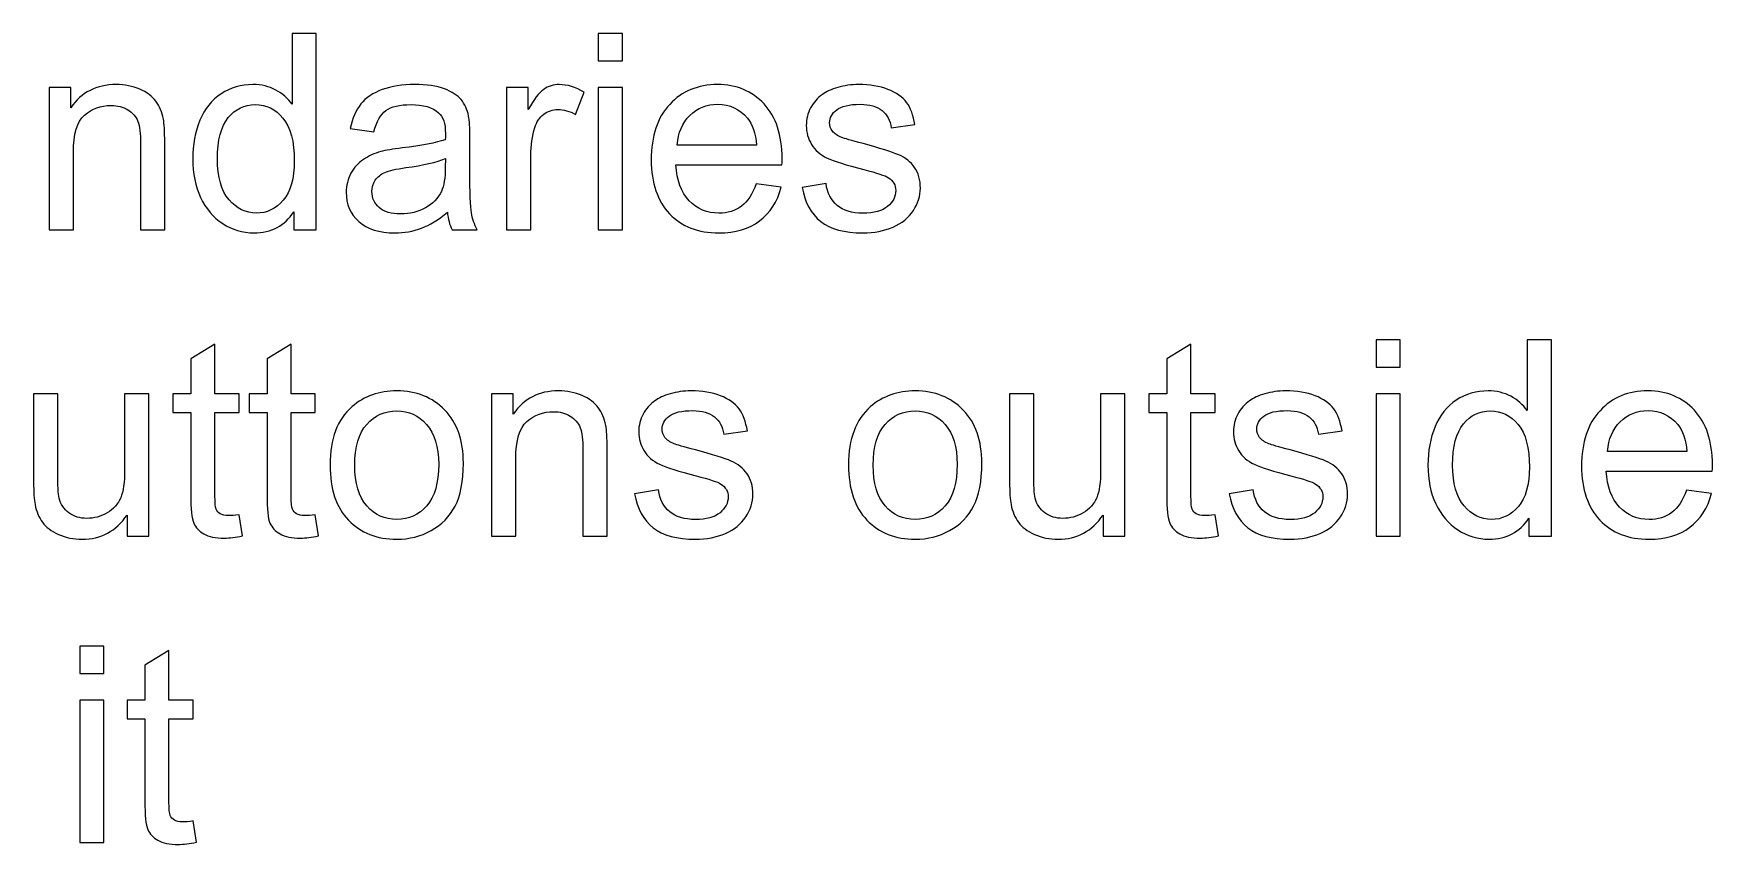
# Model space of a CAD drawing. Header units: centimetres. Extents: x 32 to 238, y -190 to 31.
# Drawn here: x 94.74 to 110.29, y -118.04 to -110.53 of the extents above; entities that cross this region are included whole.
import ezdxf

# ---------------------------------------------------------------- set-up
doc = ezdxf.new("R2010")
doc.units = ezdxf.units.CM
doc.header["$MEASUREMENT"] = 0
doc.layers.add('Layer 1', color=7, linetype='Continuous')

msp = doc.modelspace()

# ---------------------------------------------------------------- linework, layer by layer
at = {"layer": 'Layer 1', "color": 250}
for points, knots in [([(97.15193, -112.35177), (97.15193, -112.35177), (97.15193, -112.18455), (97.15193, -112.18455), (97.06853, -112.31452), (96.94577, -112.37971), (96.78363, -112.37971), (96.67864, -112.37971), (96.58212, -112.35092), (96.49449, -112.29293), (96.40644, -112.23535), (96.33828, -112.1545), (96.2896, -112.0512), (96.24134, -111.94749), (96.21721, -111.82853), (96.21721, -111.69391), (96.21721, -111.56268), (96.23922, -111.44372), (96.28283, -111.33662), (96.32685, -111.22994), (96.39247, -111.14781), (96.4801, -111.09108), (96.56731, -111.03393), (96.66552, -111.00557), (96.77347, -111.00557), (96.85306, -111.00557), (96.92375, -111.0225), (96.98556, -111.05595), (97.04737, -111.08939), (97.09774, -111.13342), (97.13669, -111.18718), (97.13669, -111.18718), (97.13669, -110.53313), (97.13669, -110.53313), (97.13669, -110.53313), (97.36021, -110.53313), (97.36021, -110.53313), (97.36021, -110.53313), (97.36021, -112.35177), (97.36021, -112.35177), (97.36021, -112.35177), (97.15193, -112.35177), (97.15193, -112.35177)], [0, 0, 0, 0, 0.07142857, 0.07142857, 0.07142857, 0.14285714, 0.14285714, 0.14285714, 0.21428571, 0.21428571, 0.21428571, 0.28571429, 0.28571429, 0.28571429, 0.35714286, 0.35714286, 0.35714286, 0.42857143, 0.42857143, 0.42857143, 0.5, 0.5, 0.5, 0.57142857, 0.57142857, 0.57142857, 0.64285714, 0.64285714, 0.64285714, 0.71428571, 0.71428571, 0.71428571, 0.78571429, 0.78571429, 0.78571429, 0.85714286, 0.85714286, 0.85714286, 0.92857143, 0.92857143, 0.92857143, 1, 1, 1, 1]), ([(99.97217, -110.78713), (99.97217, -110.78713), (99.97217, -110.53313), (99.97217, -110.53313), (99.97217, -110.53313), (100.19569, -110.53313), (100.19569, -110.53313), (100.19569, -110.53313), (100.19569, -110.78713), (100.19569, -110.78713), (100.19569, -110.78713), (99.97217, -110.78713), (99.97217, -110.78713)], [0, 0, 0, 0, 0.25, 0.25, 0.25, 0.5, 0.5, 0.5, 0.75, 0.75, 0.75, 1, 1, 1, 1]), ([(94.88837, -112.35177), (94.88837, -112.35177), (94.88837, -111.03351), (94.88837, -111.03351), (94.88837, -111.03351), (95.08903, -111.03351), (95.08903, -111.03351), (95.08903, -111.03351), (95.08903, -111.22062), (95.08903, -111.22062), (95.18555, -111.07711), (95.32525, -111.00557), (95.50771, -111.00557), (95.58729, -111.00557), (95.66011, -111.01996), (95.72657, -111.04833), (95.79303, -111.07669), (95.84299, -111.11437), (95.87601, -111.16051), (95.90903, -111.20665), (95.93231, -111.26169), (95.94543, -111.32519), (95.95348, -111.36667), (95.95771, -111.43906), (95.95771, -111.54236), (95.95771, -111.54236), (95.95771, -112.35177), (95.95771, -112.35177), (95.95771, -112.35177), (95.73419, -112.35177), (95.73419, -112.35177), (95.73419, -112.35177), (95.73419, -111.55082), (95.73419, -111.55082), (95.73419, -111.45981), (95.72572, -111.39165), (95.70837, -111.34678), (95.69101, -111.3019), (95.66011, -111.26592), (95.61608, -111.23883), (95.57205, -111.21216), (95.51998, -111.19861), (95.46072, -111.19861), (95.36589, -111.19861), (95.28419, -111.22867), (95.21518, -111.2892), (95.14618, -111.34932), (95.11189, -111.46404), (95.11189, -111.63253), (95.11189, -111.63253), (95.11189, -112.35177), (95.11189, -112.35177), (95.11189, -112.35177), (94.88837, -112.35177), (94.88837, -112.35177)], [0, 0, 0, 0, 0.05555556, 0.05555556, 0.05555556, 0.11111111, 0.11111111, 0.11111111, 0.16666667, 0.16666667, 0.16666667, 0.22222222, 0.22222222, 0.22222222, 0.27777778, 0.27777778, 0.27777778, 0.33333333, 0.33333333, 0.33333333, 0.38888889, 0.38888889, 0.38888889, 0.44444444, 0.44444444, 0.44444444, 0.5, 0.5, 0.5, 0.55555556, 0.55555556, 0.55555556, 0.61111111, 0.61111111, 0.61111111, 0.66666667, 0.66666667, 0.66666667, 0.72222222, 0.72222222, 0.72222222, 0.77777778, 0.77777778, 0.77777778, 0.83333333, 0.83333333, 0.83333333, 0.88888889, 0.88888889, 0.88888889, 0.94444444, 0.94444444, 0.94444444, 1, 1, 1, 1]), ([(98.57475, -112.18667), (98.49178, -112.25737), (98.41177, -112.3069), (98.33514, -112.33611), (98.25852, -112.36532), (98.17639, -112.37971), (98.08834, -112.37971), (97.94356, -112.37971), (97.83222, -112.34457), (97.75433, -112.27388), (97.67644, -112.2036), (97.63749, -112.11343), (97.63749, -112.00379), (97.63749, -111.93944), (97.65231, -111.8806), (97.68152, -111.82726), (97.71115, -111.77392), (97.74967, -111.73159), (97.79709, -111.69941), (97.84492, -111.66724), (97.89826, -111.64269), (97.95795, -111.62618), (98.00198, -111.61475), (98.06844, -111.60374), (98.15692, -111.59273), (98.33726, -111.57157), (98.47061, -111.54574), (98.5557, -111.51611), (98.55655, -111.48563), (98.55697, -111.46616), (98.55697, -111.45811), (98.55697, -111.36752), (98.5358, -111.3036), (98.49347, -111.26634), (98.43632, -111.21597), (98.35123, -111.19099), (98.23862, -111.19099), (98.13321, -111.19099), (98.05532, -111.20962), (98.00537, -111.24645), (97.95499, -111.28328), (97.91816, -111.34847), (97.89403, -111.44245), (97.89403, -111.44245), (97.67559, -111.41197), (97.67559, -111.41197), (97.69549, -111.31841), (97.72808, -111.24264), (97.7738, -111.18506), (97.81952, -111.12749), (97.88556, -111.08346), (97.97192, -111.05214), (98.05786, -111.02123), (98.15819, -111.00557), (98.27164, -111.00557), (98.38425, -111.00557), (98.47611, -111.01869), (98.54681, -111.04536), (98.61708, -111.07203), (98.66915, -111.10505), (98.70217, -111.14527), (98.73519, -111.18549), (98.75848, -111.23629), (98.77202, -111.29767), (98.77922, -111.33577), (98.78303, -111.40435), (98.78303, -111.50299), (98.78303, -111.50299), (98.78303, -111.79932), (98.78303, -111.79932), (98.78303, -112.00633), (98.78769, -112.13714), (98.797, -112.1926), (98.80589, -112.24805), (98.82452, -112.30097), (98.85161, -112.35177), (98.85161, -112.35177), (98.61793, -112.35177), (98.61793, -112.35177), (98.59549, -112.30478), (98.5811, -112.24975), (98.57475, -112.18667)], [0, 0, 0, 0, 0.03703704, 0.03703704, 0.03703704, 0.07407407, 0.07407407, 0.07407407, 0.11111111, 0.11111111, 0.11111111, 0.14814815, 0.14814815, 0.14814815, 0.18518519, 0.18518519, 0.18518519, 0.22222222, 0.22222222, 0.22222222, 0.25925926, 0.25925926, 0.25925926, 0.2962963, 0.2962963, 0.2962963, 0.33333333, 0.33333333, 0.33333333, 0.37037037, 0.37037037, 0.37037037, 0.40740741, 0.40740741, 0.40740741, 0.44444444, 0.44444444, 0.44444444, 0.48148148, 0.48148148, 0.48148148, 0.51851852, 0.51851852, 0.51851852, 0.55555556, 0.55555556, 0.55555556, 0.59259259, 0.59259259, 0.59259259, 0.62962963, 0.62962963, 0.62962963, 0.66666667, 0.66666667, 0.66666667, 0.7037037, 0.7037037, 0.7037037, 0.74074074, 0.74074074, 0.74074074, 0.77777778, 0.77777778, 0.77777778, 0.81481481, 0.81481481, 0.81481481, 0.85185185, 0.85185185, 0.85185185, 0.88888889, 0.88888889, 0.88888889, 0.92592593, 0.92592593, 0.92592593, 0.96296296, 0.96296296, 0.96296296, 1, 1, 1, 1]), ([(99.12381, -112.35177), (99.12381, -112.35177), (99.12381, -111.03351), (99.12381, -111.03351), (99.12381, -111.03351), (99.32447, -111.03351), (99.32447, -111.03351), (99.32447, -111.03351), (99.32447, -111.23544), (99.32447, -111.23544), (99.37569, -111.14188), (99.42311, -111.08008), (99.46671, -111.05044), (99.51031, -111.02039), (99.55815, -111.00557), (99.61022, -111.00557), (99.68557, -111.00557), (99.7622, -111.02928), (99.84009, -111.07627), (99.84009, -111.07627), (99.7605, -111.28243), (99.7605, -111.28243), (99.70632, -111.25195), (99.65213, -111.23671), (99.59794, -111.23671), (99.54926, -111.23671), (99.50566, -111.25153), (99.46713, -111.28074), (99.42861, -111.30995), (99.40109, -111.35059), (99.38458, -111.40266), (99.35961, -111.48182), (99.34733, -111.5686), (99.34733, -111.66301), (99.34733, -111.66301), (99.34733, -112.35177), (99.34733, -112.35177), (99.34733, -112.35177), (99.12381, -112.35177), (99.12381, -112.35177)], [0, 0, 0, 0, 0.07692308, 0.07692308, 0.07692308, 0.15384615, 0.15384615, 0.15384615, 0.23076923, 0.23076923, 0.23076923, 0.30769231, 0.30769231, 0.30769231, 0.38461538, 0.38461538, 0.38461538, 0.46153846, 0.46153846, 0.46153846, 0.53846154, 0.53846154, 0.53846154, 0.61538462, 0.61538462, 0.61538462, 0.69230769, 0.69230769, 0.69230769, 0.76923077, 0.76923077, 0.76923077, 0.84615385, 0.84615385, 0.84615385, 0.92307692, 0.92307692, 0.92307692, 1, 1, 1, 1]), ([(99.97217, -112.35177), (99.97217, -112.35177), (99.97217, -111.03351), (99.97217, -111.03351), (99.97217, -111.03351), (100.19569, -111.03351), (100.19569, -111.03351), (100.19569, -111.03351), (100.19569, -112.35177), (100.19569, -112.35177), (100.19569, -112.35177), (99.97217, -112.35177), (99.97217, -112.35177)], [0, 0, 0, 0, 0.25, 0.25, 0.25, 0.5, 0.5, 0.5, 0.75, 0.75, 0.75, 1, 1, 1, 1]), ([(101.43563, -111.92505), (101.43563, -111.92505), (101.66677, -111.95553), (101.66677, -111.95553), (101.63079, -112.08973), (101.56348, -112.19429), (101.46526, -112.26837), (101.36705, -112.34246), (101.24174, -112.37971), (101.08892, -112.37971), (100.89673, -112.37971), (100.74433, -112.32044), (100.63172, -112.20191), (100.51911, -112.0838), (100.46281, -111.91743), (100.46281, -111.70365), (100.46281, -111.48267), (100.51954, -111.31079), (100.63341, -111.18887), (100.74729, -111.06653), (100.89503, -111.00557), (101.07664, -111.00557), (101.25233, -111.00557), (101.39584, -111.06526), (101.50717, -111.18506), (101.61851, -111.30487), (101.67439, -111.47335), (101.67439, -111.69052), (101.67439, -111.70365), (101.67397, -111.72354), (101.67312, -111.74979), (101.67312, -111.74979), (100.69141, -111.74979), (100.69141, -111.74979), (100.69988, -111.89415), (100.74052, -112.00506), (100.81418, -112.08168), (100.88741, -112.15831), (100.97928, -112.19683), (101.08892, -112.19683), (101.17062, -112.19683), (101.24047, -112.17524), (101.29805, -112.13206), (101.35604, -112.08888), (101.40176, -112.01988), (101.43563, -111.92505)], [0, 0, 0, 0, 0.06666667, 0.06666667, 0.06666667, 0.13333333, 0.13333333, 0.13333333, 0.2, 0.2, 0.2, 0.26666667, 0.26666667, 0.26666667, 0.33333333, 0.33333333, 0.33333333, 0.4, 0.4, 0.4, 0.46666667, 0.46666667, 0.46666667, 0.53333333, 0.53333333, 0.53333333, 0.6, 0.6, 0.6, 0.66666667, 0.66666667, 0.66666667, 0.73333333, 0.73333333, 0.73333333, 0.8, 0.8, 0.8, 0.86666667, 0.86666667, 0.86666667, 0.93333333, 0.93333333, 0.93333333, 1, 1, 1, 1]), ([(101.86023, -111.95807), (101.86023, -111.95807), (102.08121, -111.92251), (102.08121, -111.92251), (102.09349, -112.01099), (102.1282, -112.07872), (102.18493, -112.12613), (102.24165, -112.17312), (102.32124, -112.19683), (102.42284, -112.19683), (102.52571, -112.19683), (102.60191, -112.17609), (102.65186, -112.13418), (102.70139, -112.09269), (102.72637, -112.04358), (102.72637, -111.98728), (102.72637, -111.9369), (102.70393, -111.89711), (102.65948, -111.86832), (102.62816, -111.84843), (102.55196, -111.82345), (102.43088, -111.79255), (102.26748, -111.75148), (102.15445, -111.71592), (102.09095, -111.68587), (102.02787, -111.65539), (101.98003, -111.6139), (101.94744, -111.56056), (101.91484, -111.50764), (101.89833, -111.4488), (101.89833, -111.38445), (101.89833, -111.32561), (101.91188, -111.27142), (101.93855, -111.22147), (101.96564, -111.17152), (102.00205, -111.13003), (102.04819, -111.09701), (102.0829, -111.07161), (102.13032, -111.05002), (102.19001, -111.03224), (102.25012, -111.01446), (102.31404, -111.00557), (102.38262, -111.00557), (102.48592, -111.00557), (102.57651, -111.02039), (102.6544, -111.05044), (102.73272, -111.08008), (102.79029, -111.12072), (102.82755, -111.17152), (102.86438, -111.22274), (102.8902, -111.2909), (102.90417, -111.37641), (102.90417, -111.37641), (102.68573, -111.40689), (102.68573, -111.40689), (102.67599, -111.33831), (102.64721, -111.28455), (102.59979, -111.24602), (102.55238, -111.2075), (102.48549, -111.18845), (102.39871, -111.18845), (102.29669, -111.18845), (102.22345, -111.20538), (102.17985, -111.23925), (102.13624, -111.27312), (102.11423, -111.31291), (102.11423, -111.35821), (102.11423, -111.38699), (102.12312, -111.41324), (102.14132, -111.43652), (102.15953, -111.46023), (102.18789, -111.48013), (102.22684, -111.49579), (102.24927, -111.50426), (102.31447, -111.52331), (102.42369, -111.55294), (102.58117, -111.59485), (102.69123, -111.62956), (102.75389, -111.65623), (102.81654, -111.6829), (102.86565, -111.72227), (102.90121, -111.77307), (102.93719, -111.8243), (102.95497, -111.8878), (102.95497, -111.964), (102.95497, -112.03808), (102.93338, -112.10793), (102.88978, -112.17355), (102.84617, -112.23916), (102.78352, -112.28996), (102.70182, -112.32595), (102.61969, -112.36193), (102.52698, -112.37971), (102.42369, -112.37971), (102.25266, -112.37971), (102.12185, -112.34415), (102.0321, -112.27345), (101.94236, -112.20233), (101.88521, -112.09735), (101.86023, -111.95807)], [0, 0, 0, 0, 0.03030303, 0.03030303, 0.03030303, 0.06060606, 0.06060606, 0.06060606, 0.09090909, 0.09090909, 0.09090909, 0.12121212, 0.12121212, 0.12121212, 0.15151515, 0.15151515, 0.15151515, 0.18181818, 0.18181818, 0.18181818, 0.21212121, 0.21212121, 0.21212121, 0.24242424, 0.24242424, 0.24242424, 0.27272727, 0.27272727, 0.27272727, 0.3030303, 0.3030303, 0.3030303, 0.33333333, 0.33333333, 0.33333333, 0.36363636, 0.36363636, 0.36363636, 0.39393939, 0.39393939, 0.39393939, 0.42424242, 0.42424242, 0.42424242, 0.45454545, 0.45454545, 0.45454545, 0.48484848, 0.48484848, 0.48484848, 0.51515152, 0.51515152, 0.51515152, 0.54545455, 0.54545455, 0.54545455, 0.57575758, 0.57575758, 0.57575758, 0.60606061, 0.60606061, 0.60606061, 0.63636364, 0.63636364, 0.63636364, 0.66666667, 0.66666667, 0.66666667, 0.6969697, 0.6969697, 0.6969697, 0.72727273, 0.72727273, 0.72727273, 0.75757576, 0.75757576, 0.75757576, 0.78787879, 0.78787879, 0.78787879, 0.81818182, 0.81818182, 0.81818182, 0.84848485, 0.84848485, 0.84848485, 0.87878788, 0.87878788, 0.87878788, 0.90909091, 0.90909091, 0.90909091, 0.93939394, 0.93939394, 0.93939394, 0.96969697, 0.96969697, 0.96969697, 1, 1, 1, 1]), ([(96.44581, -111.69433), (96.44581, -111.86282), (96.48137, -111.98855), (96.55291, -112.07195), (96.62403, -112.15534), (96.70828, -112.19683), (96.80522, -112.19683), (96.90301, -112.19683), (96.98598, -112.15704), (97.05456, -112.07745), (97.12272, -111.99786), (97.15701, -111.87637), (97.15701, -111.71296), (97.15701, -111.53347), (97.1223, -111.40139), (97.05245, -111.31714), (96.98302, -111.2329), (96.89708, -111.19099), (96.79506, -111.19099), (96.69558, -111.19099), (96.6126, -111.23121), (96.54572, -111.31206), (96.47925, -111.39292), (96.44581, -111.52034), (96.44581, -111.69433)], [0, 0, 0, 0, 0.125, 0.125, 0.125, 0.25, 0.25, 0.25, 0.375, 0.375, 0.375, 0.5, 0.5, 0.5, 0.625, 0.625, 0.625, 0.75, 0.75, 0.75, 0.875, 0.875, 0.875, 1, 1, 1, 1]), ([(100.70411, -111.56691), (100.70411, -111.56691), (101.43817, -111.56691), (101.43817, -111.56691), (101.42843, -111.456), (101.40007, -111.37302), (101.35393, -111.31757), (101.28323, -111.23163), (101.19094, -111.18845), (101.07791, -111.18845), (100.97547, -111.18845), (100.88953, -111.22274), (100.81968, -111.29132), (100.75025, -111.3599), (100.71173, -111.45176), (100.70411, -111.56691)], [0, 0, 0, 0, 0.2, 0.2, 0.2, 0.4, 0.4, 0.4, 0.6, 0.6, 0.6, 0.8, 0.8, 0.8, 1, 1, 1, 1]), ([(98.55697, -111.69137), (98.47569, -111.72439), (98.35377, -111.75233), (98.19121, -111.77519), (98.09892, -111.78831), (98.03373, -111.80313), (97.99563, -111.81964), (97.95753, -111.83615), (97.92832, -111.86028), (97.90758, -111.89161), (97.88683, -111.92336), (97.87625, -111.95849), (97.87625, -111.99744), (97.87625, -112.05628), (97.89869, -112.10581), (97.94398, -112.14518), (97.98928, -112.18455), (98.05532, -112.20445), (98.1421, -112.20445), (98.22804, -112.20445), (98.30466, -112.18582), (98.37197, -112.14815), (98.43886, -112.11089), (98.48839, -112.05967), (98.51972, -111.9949), (98.54385, -111.94452), (98.5557, -111.87044), (98.5557, -111.77265), (98.5557, -111.77265), (98.55697, -111.69137), (98.55697, -111.69137)], [0, 0, 0, 0, 0.1, 0.1, 0.1, 0.2, 0.2, 0.2, 0.3, 0.3, 0.3, 0.4, 0.4, 0.4, 0.5, 0.5, 0.5, 0.6, 0.6, 0.6, 0.7, 0.7, 0.7, 0.8, 0.8, 0.8, 0.9, 0.9, 0.9, 1, 1, 1, 1]), ([(96.64605, -114.98999), (96.64605, -114.98999), (96.67653, -115.18726), (96.67653, -115.18726), (96.61388, -115.20039), (96.55757, -115.20716), (96.50847, -115.20716), (96.42761, -115.20716), (96.36496, -115.19446), (96.32008, -115.16864), (96.27563, -115.14281), (96.24431, -115.10937), (96.2261, -115.06746), (96.2079, -115.02555), (96.19901, -114.9375), (96.19901, -114.8033), (96.19901, -114.8033), (96.19901, -114.04384), (96.19901, -114.04384), (96.19901, -114.04384), (96.03391, -114.04384), (96.03391, -114.04384), (96.03391, -114.04384), (96.03391, -113.87112), (96.03391, -113.87112), (96.03391, -113.87112), (96.19901, -113.87112), (96.19901, -113.87112), (96.19901, -113.87112), (96.19901, -113.54515), (96.19901, -113.54515), (96.19901, -113.54515), (96.42253, -113.41096), (96.42253, -113.41096), (96.42253, -113.41096), (96.42253, -113.87112), (96.42253, -113.87112), (96.42253, -113.87112), (96.64605, -113.87112), (96.64605, -113.87112), (96.64605, -113.87112), (96.64605, -114.04384), (96.64605, -114.04384), (96.64605, -114.04384), (96.42253, -114.04384), (96.42253, -114.04384), (96.42253, -114.04384), (96.42253, -114.816), (96.42253, -114.816), (96.42253, -114.87992), (96.42634, -114.92099), (96.43438, -114.93919), (96.442, -114.95739), (96.4547, -114.97179), (96.47248, -114.98279), (96.49026, -114.99338), (96.51566, -114.99888), (96.54868, -114.99888), (96.57324, -114.99888), (96.60583, -114.99592), (96.64605, -114.98999)], [0, 0, 0, 0, 0.05, 0.05, 0.05, 0.1, 0.1, 0.1, 0.15, 0.15, 0.15, 0.2, 0.2, 0.2, 0.25, 0.25, 0.25, 0.3, 0.3, 0.3, 0.35, 0.35, 0.35, 0.4, 0.4, 0.4, 0.45, 0.45, 0.45, 0.5, 0.5, 0.5, 0.55, 0.55, 0.55, 0.6, 0.6, 0.6, 0.65, 0.65, 0.65, 0.7, 0.7, 0.7, 0.75, 0.75, 0.75, 0.8, 0.8, 0.8, 0.85, 0.85, 0.85, 0.9, 0.9, 0.9, 0.95, 0.95, 0.95, 1, 1, 1, 1]), ([(97.35175, -114.98999), (97.35175, -114.98999), (97.38223, -115.18726), (97.38223, -115.18726), (97.31958, -115.20039), (97.26327, -115.20716), (97.21417, -115.20716), (97.13331, -115.20716), (97.07066, -115.19446), (97.02578, -115.16864), (96.98133, -115.14281), (96.95001, -115.10937), (96.9318, -115.06746), (96.9136, -115.02555), (96.90471, -114.9375), (96.90471, -114.8033), (96.90471, -114.8033), (96.90471, -114.04384), (96.90471, -114.04384), (96.90471, -114.04384), (96.73961, -114.04384), (96.73961, -114.04384), (96.73961, -114.04384), (96.73961, -113.87112), (96.73961, -113.87112), (96.73961, -113.87112), (96.90471, -113.87112), (96.90471, -113.87112), (96.90471, -113.87112), (96.90471, -113.54515), (96.90471, -113.54515), (96.90471, -113.54515), (97.12823, -113.41096), (97.12823, -113.41096), (97.12823, -113.41096), (97.12823, -113.87112), (97.12823, -113.87112), (97.12823, -113.87112), (97.35175, -113.87112), (97.35175, -113.87112), (97.35175, -113.87112), (97.35175, -114.04384), (97.35175, -114.04384), (97.35175, -114.04384), (97.12823, -114.04384), (97.12823, -114.04384), (97.12823, -114.04384), (97.12823, -114.816), (97.12823, -114.816), (97.12823, -114.87992), (97.13204, -114.92099), (97.14008, -114.93919), (97.1477, -114.95739), (97.1604, -114.97179), (97.17818, -114.98279), (97.19596, -114.99338), (97.22136, -114.99888), (97.25438, -114.99888), (97.27894, -114.99888), (97.31153, -114.99592), (97.35175, -114.98999)], [0, 0, 0, 0, 0.05, 0.05, 0.05, 0.1, 0.1, 0.1, 0.15, 0.15, 0.15, 0.2, 0.2, 0.2, 0.25, 0.25, 0.25, 0.3, 0.3, 0.3, 0.35, 0.35, 0.35, 0.4, 0.4, 0.4, 0.45, 0.45, 0.45, 0.5, 0.5, 0.5, 0.55, 0.55, 0.55, 0.6, 0.6, 0.6, 0.65, 0.65, 0.65, 0.7, 0.7, 0.7, 0.75, 0.75, 0.75, 0.8, 0.8, 0.8, 0.85, 0.85, 0.85, 0.9, 0.9, 0.9, 0.95, 0.95, 0.95, 1, 1, 1, 1]), ([(105.68379, -114.98999), (105.68379, -114.98999), (105.71427, -115.18726), (105.71427, -115.18726), (105.65162, -115.20039), (105.59531, -115.20716), (105.54621, -115.20716), (105.46535, -115.20716), (105.4027, -115.19446), (105.35782, -115.16864), (105.31337, -115.14281), (105.28205, -115.10937), (105.26384, -115.06746), (105.24564, -115.02555), (105.23675, -114.9375), (105.23675, -114.8033), (105.23675, -114.8033), (105.23675, -114.04384), (105.23675, -114.04384), (105.23675, -114.04384), (105.07165, -114.04384), (105.07165, -114.04384), (105.07165, -114.04384), (105.07165, -113.87112), (105.07165, -113.87112), (105.07165, -113.87112), (105.23675, -113.87112), (105.23675, -113.87112), (105.23675, -113.87112), (105.23675, -113.54515), (105.23675, -113.54515), (105.23675, -113.54515), (105.46027, -113.41096), (105.46027, -113.41096), (105.46027, -113.41096), (105.46027, -113.87112), (105.46027, -113.87112), (105.46027, -113.87112), (105.68379, -113.87112), (105.68379, -113.87112), (105.68379, -113.87112), (105.68379, -114.04384), (105.68379, -114.04384), (105.68379, -114.04384), (105.46027, -114.04384), (105.46027, -114.04384), (105.46027, -114.04384), (105.46027, -114.816), (105.46027, -114.816), (105.46027, -114.87992), (105.46408, -114.92099), (105.47212, -114.93919), (105.47974, -114.95739), (105.49244, -114.97179), (105.51022, -114.98279), (105.528, -114.99338), (105.5534, -114.99888), (105.58642, -114.99888), (105.61098, -114.99888), (105.64357, -114.99592), (105.68379, -114.98999)], [0, 0, 0, 0, 0.05, 0.05, 0.05, 0.1, 0.1, 0.1, 0.15, 0.15, 0.15, 0.2, 0.2, 0.2, 0.25, 0.25, 0.25, 0.3, 0.3, 0.3, 0.35, 0.35, 0.35, 0.4, 0.4, 0.4, 0.45, 0.45, 0.45, 0.5, 0.5, 0.5, 0.55, 0.55, 0.55, 0.6, 0.6, 0.6, 0.65, 0.65, 0.65, 0.7, 0.7, 0.7, 0.75, 0.75, 0.75, 0.8, 0.8, 0.8, 0.85, 0.85, 0.85, 0.9, 0.9, 0.9, 0.95, 0.95, 0.95, 1, 1, 1, 1]), ([(107.17435, -113.62474), (107.17435, -113.62474), (107.17435, -113.37074), (107.17435, -113.37074), (107.17435, -113.37074), (107.39787, -113.37074), (107.39787, -113.37074), (107.39787, -113.37074), (107.39787, -113.62474), (107.39787, -113.62474), (107.39787, -113.62474), (107.17435, -113.62474), (107.17435, -113.62474)], [0, 0, 0, 0, 0.25, 0.25, 0.25, 0.5, 0.5, 0.5, 0.75, 0.75, 0.75, 1, 1, 1, 1]), ([(108.58955, -115.18938), (108.58955, -115.18938), (108.58955, -115.02216), (108.58955, -115.02216), (108.50615, -115.15213), (108.38339, -115.21732), (108.22125, -115.21732), (108.11626, -115.21732), (108.01974, -115.18853), (107.93211, -115.13054), (107.84406, -115.07296), (107.7759, -114.99211), (107.72722, -114.88881), (107.67896, -114.7851), (107.65483, -114.66614), (107.65483, -114.53152), (107.65483, -114.40029), (107.67684, -114.28133), (107.72045, -114.17423), (107.76447, -114.06755), (107.83009, -113.98542), (107.91772, -113.92869), (108.00493, -113.87154), (108.10314, -113.84318), (108.21109, -113.84318), (108.29068, -113.84318), (108.36137, -113.86011), (108.42318, -113.89356), (108.48499, -113.927), (108.53536, -113.97103), (108.57431, -114.02479), (108.57431, -114.02479), (108.57431, -113.37074), (108.57431, -113.37074), (108.57431, -113.37074), (108.79783, -113.37074), (108.79783, -113.37074), (108.79783, -113.37074), (108.79783, -115.18938), (108.79783, -115.18938), (108.79783, -115.18938), (108.58955, -115.18938), (108.58955, -115.18938)], [0, 0, 0, 0, 0.07142857, 0.07142857, 0.07142857, 0.14285714, 0.14285714, 0.14285714, 0.21428571, 0.21428571, 0.21428571, 0.28571429, 0.28571429, 0.28571429, 0.35714286, 0.35714286, 0.35714286, 0.42857143, 0.42857143, 0.42857143, 0.5, 0.5, 0.5, 0.57142857, 0.57142857, 0.57142857, 0.64285714, 0.64285714, 0.64285714, 0.71428571, 0.71428571, 0.71428571, 0.78571429, 0.78571429, 0.78571429, 0.85714286, 0.85714286, 0.85714286, 0.92857143, 0.92857143, 0.92857143, 1, 1, 1, 1]), ([(95.60931, -115.18938), (95.60931, -115.18938), (95.60931, -114.99338), (95.60931, -114.99338), (95.50686, -115.14281), (95.36801, -115.21732), (95.19233, -115.21732), (95.11486, -115.21732), (95.04247, -115.2025), (94.97516, -115.17287), (94.90785, -115.14281), (94.85789, -115.10556), (94.8253, -115.06069), (94.7927, -115.01539), (94.76984, -114.96036), (94.75672, -114.89516), (94.74783, -114.85114), (94.74317, -114.78171), (94.74317, -114.68688), (94.74317, -114.68688), (94.74317, -113.87112), (94.74317, -113.87112), (94.74317, -113.87112), (94.96669, -113.87112), (94.96669, -113.87112), (94.96669, -113.87112), (94.96669, -114.60052), (94.96669, -114.60052), (94.96669, -114.71694), (94.97135, -114.79568), (94.98024, -114.8359), (94.99421, -114.89474), (95.02384, -114.94046), (95.06956, -114.9739), (95.11486, -115.00735), (95.17074, -115.02428), (95.23762, -115.02428), (95.30451, -115.02428), (95.36716, -115.00735), (95.42558, -114.97306), (95.484, -114.93877), (95.52549, -114.89178), (95.55004, -114.83293), (95.57417, -114.77409), (95.58645, -114.68815), (95.58645, -114.57597), (95.58645, -114.57597), (95.58645, -113.87112), (95.58645, -113.87112), (95.58645, -113.87112), (95.80997, -113.87112), (95.80997, -113.87112), (95.80997, -113.87112), (95.80997, -115.18938), (95.80997, -115.18938), (95.80997, -115.18938), (95.60931, -115.18938), (95.60931, -115.18938)], [0, 0, 0, 0, 0.05263158, 0.05263158, 0.05263158, 0.10526316, 0.10526316, 0.10526316, 0.15789474, 0.15789474, 0.15789474, 0.21052632, 0.21052632, 0.21052632, 0.26315789, 0.26315789, 0.26315789, 0.31578947, 0.31578947, 0.31578947, 0.36842105, 0.36842105, 0.36842105, 0.42105263, 0.42105263, 0.42105263, 0.47368421, 0.47368421, 0.47368421, 0.52631579, 0.52631579, 0.52631579, 0.57894737, 0.57894737, 0.57894737, 0.63157895, 0.63157895, 0.63157895, 0.68421053, 0.68421053, 0.68421053, 0.73684211, 0.73684211, 0.73684211, 0.78947368, 0.78947368, 0.78947368, 0.84210526, 0.84210526, 0.84210526, 0.89473684, 0.89473684, 0.89473684, 0.94736842, 0.94736842, 0.94736842, 1, 1, 1, 1]), ([(97.48849, -114.53025), (97.48849, -114.28683), (97.55622, -114.10649), (97.69211, -113.98923), (97.80514, -113.89186), (97.94357, -113.84318), (98.10656, -113.84318), (98.28732, -113.84318), (98.43549, -113.90245), (98.55063, -114.02098), (98.66536, -114.13909), (98.72293, -114.30292), (98.72293, -114.51162), (98.72293, -114.68096), (98.69753, -114.81388), (98.64673, -114.91083), (98.59593, -115.00777), (98.52185, -115.08312), (98.42448, -115.13689), (98.32754, -115.19065), (98.22128, -115.21732), (98.10656, -115.21732), (97.92198, -115.21732), (97.77297, -115.15848), (97.65909, -115.04037), (97.54522, -114.92226), (97.48849, -114.75208), (97.48849, -114.53025)], [0, 0, 0, 0, 0.11111111, 0.11111111, 0.11111111, 0.22222222, 0.22222222, 0.22222222, 0.33333333, 0.33333333, 0.33333333, 0.44444444, 0.44444444, 0.44444444, 0.55555556, 0.55555556, 0.55555556, 0.66666667, 0.66666667, 0.66666667, 0.77777778, 0.77777778, 0.77777778, 0.88888889, 0.88888889, 0.88888889, 1, 1, 1, 1]), ([(98.98497, -115.18938), (98.98497, -115.18938), (98.98497, -113.87112), (98.98497, -113.87112), (98.98497, -113.87112), (99.18563, -113.87112), (99.18563, -113.87112), (99.18563, -113.87112), (99.18563, -114.05823), (99.18563, -114.05823), (99.28215, -113.91472), (99.42185, -113.84318), (99.60431, -113.84318), (99.68389, -113.84318), (99.75671, -113.85757), (99.82317, -113.88594), (99.88963, -113.9143), (99.93959, -113.95198), (99.97261, -113.99812), (100.00563, -114.04426), (100.02891, -114.0993), (100.04203, -114.1628), (100.05008, -114.20428), (100.05431, -114.27667), (100.05431, -114.37997), (100.05431, -114.37997), (100.05431, -115.18938), (100.05431, -115.18938), (100.05431, -115.18938), (99.83079, -115.18938), (99.83079, -115.18938), (99.83079, -115.18938), (99.83079, -114.38843), (99.83079, -114.38843), (99.83079, -114.29742), (99.82232, -114.22926), (99.80497, -114.18439), (99.78761, -114.13951), (99.75671, -114.10353), (99.71268, -114.07644), (99.66865, -114.04977), (99.61658, -114.03622), (99.55732, -114.03622), (99.46249, -114.03622), (99.38079, -114.06628), (99.31178, -114.12681), (99.24278, -114.18693), (99.20849, -114.30165), (99.20849, -114.47014), (99.20849, -114.47014), (99.20849, -115.18938), (99.20849, -115.18938), (99.20849, -115.18938), (98.98497, -115.18938), (98.98497, -115.18938)], [0, 0, 0, 0, 0.05555556, 0.05555556, 0.05555556, 0.11111111, 0.11111111, 0.11111111, 0.16666667, 0.16666667, 0.16666667, 0.22222222, 0.22222222, 0.22222222, 0.27777778, 0.27777778, 0.27777778, 0.33333333, 0.33333333, 0.33333333, 0.38888889, 0.38888889, 0.38888889, 0.44444444, 0.44444444, 0.44444444, 0.5, 0.5, 0.5, 0.55555556, 0.55555556, 0.55555556, 0.61111111, 0.61111111, 0.61111111, 0.66666667, 0.66666667, 0.66666667, 0.72222222, 0.72222222, 0.72222222, 0.77777778, 0.77777778, 0.77777778, 0.83333333, 0.83333333, 0.83333333, 0.88888889, 0.88888889, 0.88888889, 0.94444444, 0.94444444, 0.94444444, 1, 1, 1, 1]), ([(100.30873, -114.79568), (100.30873, -114.79568), (100.52971, -114.76012), (100.52971, -114.76012), (100.54199, -114.8486), (100.5767, -114.91633), (100.63343, -114.96374), (100.69015, -115.01073), (100.76974, -115.03444), (100.87134, -115.03444), (100.97421, -115.03444), (101.05041, -115.0137), (101.10036, -114.97179), (101.14989, -114.9303), (101.17487, -114.88119), (101.17487, -114.82489), (101.17487, -114.77451), (101.15243, -114.73472), (101.10798, -114.70593), (101.07666, -114.68604), (101.00046, -114.66106), (100.87938, -114.63016), (100.71598, -114.58909), (100.60295, -114.55353), (100.53945, -114.52348), (100.47637, -114.493), (100.42853, -114.45151), (100.39594, -114.39817), (100.36334, -114.34525), (100.34683, -114.28641), (100.34683, -114.22206), (100.34683, -114.16322), (100.36038, -114.10903), (100.38705, -114.05908), (100.41414, -114.00913), (100.45055, -113.96764), (100.49669, -113.93462), (100.5314, -113.90922), (100.57882, -113.88763), (100.63851, -113.86985), (100.69862, -113.85207), (100.76254, -113.84318), (100.83112, -113.84318), (100.93442, -113.84318), (101.02501, -113.858), (101.1029, -113.88805), (101.18122, -113.91769), (101.23879, -113.95833), (101.27605, -114.00913), (101.31288, -114.06035), (101.3387, -114.12851), (101.35267, -114.21402), (101.35267, -114.21402), (101.13423, -114.2445), (101.13423, -114.2445), (101.12449, -114.17592), (101.09571, -114.12216), (101.04829, -114.08363), (101.00088, -114.04511), (100.93399, -114.02606), (100.84721, -114.02606), (100.74519, -114.02606), (100.67195, -114.04299), (100.62835, -114.07686), (100.58474, -114.11073), (100.56273, -114.15052), (100.56273, -114.19582), (100.56273, -114.2246), (100.57162, -114.25085), (100.58982, -114.27413), (100.60803, -114.29784), (100.63639, -114.31774), (100.67534, -114.3334), (100.69777, -114.34187), (100.76297, -114.36092), (100.87219, -114.39055), (101.02967, -114.43246), (101.13973, -114.46717), (101.20239, -114.49384), (101.26504, -114.52051), (101.31415, -114.55988), (101.34971, -114.61068), (101.38569, -114.66191), (101.40347, -114.72541), (101.40347, -114.80161), (101.40347, -114.87569), (101.38188, -114.94554), (101.33828, -115.01116), (101.29467, -115.07677), (101.23202, -115.12757), (101.15032, -115.16356), (101.06819, -115.19954), (100.97548, -115.21732), (100.87219, -115.21732), (100.70116, -115.21732), (100.57035, -115.18176), (100.4806, -115.11106), (100.39086, -115.03994), (100.33371, -114.93496), (100.30873, -114.79568)], [0, 0, 0, 0, 0.03030303, 0.03030303, 0.03030303, 0.06060606, 0.06060606, 0.06060606, 0.09090909, 0.09090909, 0.09090909, 0.12121212, 0.12121212, 0.12121212, 0.15151515, 0.15151515, 0.15151515, 0.18181818, 0.18181818, 0.18181818, 0.21212121, 0.21212121, 0.21212121, 0.24242424, 0.24242424, 0.24242424, 0.27272727, 0.27272727, 0.27272727, 0.3030303, 0.3030303, 0.3030303, 0.33333333, 0.33333333, 0.33333333, 0.36363636, 0.36363636, 0.36363636, 0.39393939, 0.39393939, 0.39393939, 0.42424242, 0.42424242, 0.42424242, 0.45454545, 0.45454545, 0.45454545, 0.48484848, 0.48484848, 0.48484848, 0.51515152, 0.51515152, 0.51515152, 0.54545455, 0.54545455, 0.54545455, 0.57575758, 0.57575758, 0.57575758, 0.60606061, 0.60606061, 0.60606061, 0.63636364, 0.63636364, 0.63636364, 0.66666667, 0.66666667, 0.66666667, 0.6969697, 0.6969697, 0.6969697, 0.72727273, 0.72727273, 0.72727273, 0.75757576, 0.75757576, 0.75757576, 0.78787879, 0.78787879, 0.78787879, 0.81818182, 0.81818182, 0.81818182, 0.84848485, 0.84848485, 0.84848485, 0.87878788, 0.87878788, 0.87878788, 0.90909091, 0.90909091, 0.90909091, 0.93939394, 0.93939394, 0.93939394, 0.96969697, 0.96969697, 0.96969697, 1, 1, 1, 1]), ([(102.28951, -114.53025), (102.28951, -114.28683), (102.35724, -114.10649), (102.49313, -113.98923), (102.60616, -113.89186), (102.74459, -113.84318), (102.90758, -113.84318), (103.08834, -113.84318), (103.23651, -113.90245), (103.35165, -114.02098), (103.46638, -114.13909), (103.52395, -114.30292), (103.52395, -114.51162), (103.52395, -114.68096), (103.49855, -114.81388), (103.44775, -114.91083), (103.39695, -115.00777), (103.32287, -115.08312), (103.2255, -115.13689), (103.12856, -115.19065), (103.0223, -115.21732), (102.90758, -115.21732), (102.723, -115.21732), (102.57399, -115.15848), (102.46011, -115.04037), (102.34624, -114.92226), (102.28951, -114.75208), (102.28951, -114.53025)], [0, 0, 0, 0, 0.11111111, 0.11111111, 0.11111111, 0.22222222, 0.22222222, 0.22222222, 0.33333333, 0.33333333, 0.33333333, 0.44444444, 0.44444444, 0.44444444, 0.55555556, 0.55555556, 0.55555556, 0.66666667, 0.66666667, 0.66666667, 0.77777778, 0.77777778, 0.77777778, 0.88888889, 0.88888889, 0.88888889, 1, 1, 1, 1]), ([(104.64705, -115.18938), (104.64705, -115.18938), (104.64705, -114.99338), (104.64705, -114.99338), (104.5446, -115.14281), (104.40575, -115.21732), (104.23007, -115.21732), (104.1526, -115.21732), (104.08021, -115.2025), (104.0129, -115.17287), (103.94559, -115.14281), (103.89563, -115.10556), (103.86304, -115.06069), (103.83044, -115.01539), (103.80758, -114.96036), (103.79446, -114.89516), (103.78557, -114.85114), (103.78091, -114.78171), (103.78091, -114.68688), (103.78091, -114.68688), (103.78091, -113.87112), (103.78091, -113.87112), (103.78091, -113.87112), (104.00443, -113.87112), (104.00443, -113.87112), (104.00443, -113.87112), (104.00443, -114.60052), (104.00443, -114.60052), (104.00443, -114.71694), (104.00909, -114.79568), (104.01798, -114.8359), (104.03195, -114.89474), (104.06158, -114.94046), (104.1073, -114.9739), (104.1526, -115.00735), (104.20848, -115.02428), (104.27536, -115.02428), (104.34225, -115.02428), (104.4049, -115.00735), (104.46332, -114.97306), (104.52174, -114.93877), (104.56323, -114.89178), (104.58778, -114.83293), (104.61191, -114.77409), (104.62419, -114.68815), (104.62419, -114.57597), (104.62419, -114.57597), (104.62419, -113.87112), (104.62419, -113.87112), (104.62419, -113.87112), (104.84771, -113.87112), (104.84771, -113.87112), (104.84771, -113.87112), (104.84771, -115.18938), (104.84771, -115.18938), (104.84771, -115.18938), (104.64705, -115.18938), (104.64705, -115.18938)], [0, 0, 0, 0, 0.05263158, 0.05263158, 0.05263158, 0.10526316, 0.10526316, 0.10526316, 0.15789474, 0.15789474, 0.15789474, 0.21052632, 0.21052632, 0.21052632, 0.26315789, 0.26315789, 0.26315789, 0.31578947, 0.31578947, 0.31578947, 0.36842105, 0.36842105, 0.36842105, 0.42105263, 0.42105263, 0.42105263, 0.47368421, 0.47368421, 0.47368421, 0.52631579, 0.52631579, 0.52631579, 0.57894737, 0.57894737, 0.57894737, 0.63157895, 0.63157895, 0.63157895, 0.68421053, 0.68421053, 0.68421053, 0.73684211, 0.73684211, 0.73684211, 0.78947368, 0.78947368, 0.78947368, 0.84210526, 0.84210526, 0.84210526, 0.89473684, 0.89473684, 0.89473684, 0.94736842, 0.94736842, 0.94736842, 1, 1, 1, 1]), ([(105.81545, -114.79568), (105.81545, -114.79568), (106.03643, -114.76012), (106.03643, -114.76012), (106.04871, -114.8486), (106.08342, -114.91633), (106.14015, -114.96374), (106.19687, -115.01073), (106.27646, -115.03444), (106.37806, -115.03444), (106.48093, -115.03444), (106.55713, -115.0137), (106.60708, -114.97179), (106.65661, -114.9303), (106.68159, -114.88119), (106.68159, -114.82489), (106.68159, -114.77451), (106.65915, -114.73472), (106.6147, -114.70593), (106.58338, -114.68604), (106.50718, -114.66106), (106.3861, -114.63016), (106.2227, -114.58909), (106.10967, -114.55353), (106.04617, -114.52348), (105.98309, -114.493), (105.93525, -114.45151), (105.90266, -114.39817), (105.87006, -114.34525), (105.85355, -114.28641), (105.85355, -114.22206), (105.85355, -114.16322), (105.8671, -114.10903), (105.89377, -114.05908), (105.92086, -114.00913), (105.95727, -113.96764), (106.00341, -113.93462), (106.03812, -113.90922), (106.08554, -113.88763), (106.14523, -113.86985), (106.20534, -113.85207), (106.26926, -113.84318), (106.33784, -113.84318), (106.44114, -113.84318), (106.53173, -113.858), (106.60962, -113.88805), (106.68794, -113.91769), (106.74551, -113.95833), (106.78277, -114.00913), (106.8196, -114.06035), (106.84542, -114.12851), (106.85939, -114.21402), (106.85939, -114.21402), (106.64095, -114.2445), (106.64095, -114.2445), (106.63121, -114.17592), (106.60243, -114.12216), (106.55501, -114.08363), (106.5076, -114.04511), (106.44071, -114.02606), (106.35393, -114.02606), (106.25191, -114.02606), (106.17867, -114.04299), (106.13507, -114.07686), (106.09146, -114.11073), (106.06945, -114.15052), (106.06945, -114.19582), (106.06945, -114.2246), (106.07834, -114.25085), (106.09654, -114.27413), (106.11475, -114.29784), (106.14311, -114.31774), (106.18206, -114.3334), (106.20449, -114.34187), (106.26969, -114.36092), (106.37891, -114.39055), (106.53639, -114.43246), (106.64645, -114.46717), (106.70911, -114.49384), (106.77176, -114.52051), (106.82087, -114.55988), (106.85643, -114.61068), (106.89241, -114.66191), (106.91019, -114.72541), (106.91019, -114.80161), (106.91019, -114.87569), (106.8886, -114.94554), (106.845, -115.01116), (106.80139, -115.07677), (106.73874, -115.12757), (106.65704, -115.16356), (106.57491, -115.19954), (106.4822, -115.21732), (106.37891, -115.21732), (106.20788, -115.21732), (106.07707, -115.18176), (105.98732, -115.11106), (105.89758, -115.03994), (105.84043, -114.93496), (105.81545, -114.79568)], [0, 0, 0, 0, 0.03030303, 0.03030303, 0.03030303, 0.06060606, 0.06060606, 0.06060606, 0.09090909, 0.09090909, 0.09090909, 0.12121212, 0.12121212, 0.12121212, 0.15151515, 0.15151515, 0.15151515, 0.18181818, 0.18181818, 0.18181818, 0.21212121, 0.21212121, 0.21212121, 0.24242424, 0.24242424, 0.24242424, 0.27272727, 0.27272727, 0.27272727, 0.3030303, 0.3030303, 0.3030303, 0.33333333, 0.33333333, 0.33333333, 0.36363636, 0.36363636, 0.36363636, 0.39393939, 0.39393939, 0.39393939, 0.42424242, 0.42424242, 0.42424242, 0.45454545, 0.45454545, 0.45454545, 0.48484848, 0.48484848, 0.48484848, 0.51515152, 0.51515152, 0.51515152, 0.54545455, 0.54545455, 0.54545455, 0.57575758, 0.57575758, 0.57575758, 0.60606061, 0.60606061, 0.60606061, 0.63636364, 0.63636364, 0.63636364, 0.66666667, 0.66666667, 0.66666667, 0.6969697, 0.6969697, 0.6969697, 0.72727273, 0.72727273, 0.72727273, 0.75757576, 0.75757576, 0.75757576, 0.78787879, 0.78787879, 0.78787879, 0.81818182, 0.81818182, 0.81818182, 0.84848485, 0.84848485, 0.84848485, 0.87878788, 0.87878788, 0.87878788, 0.90909091, 0.90909091, 0.90909091, 0.93939394, 0.93939394, 0.93939394, 0.96969697, 0.96969697, 0.96969697, 1, 1, 1, 1]), ([(107.17435, -115.18938), (107.17435, -115.18938), (107.17435, -113.87112), (107.17435, -113.87112), (107.17435, -113.87112), (107.39787, -113.87112), (107.39787, -113.87112), (107.39787, -113.87112), (107.39787, -115.18938), (107.39787, -115.18938), (107.39787, -115.18938), (107.17435, -115.18938), (107.17435, -115.18938)], [0, 0, 0, 0, 0.25, 0.25, 0.25, 0.5, 0.5, 0.5, 0.75, 0.75, 0.75, 1, 1, 1, 1]), ([(110.05047, -114.76266), (110.05047, -114.76266), (110.28161, -114.79314), (110.28161, -114.79314), (110.24563, -114.92734), (110.17832, -115.0319), (110.0801, -115.10598), (109.98189, -115.18007), (109.85658, -115.21732), (109.70376, -115.21732), (109.51157, -115.21732), (109.35917, -115.15805), (109.24656, -115.03952), (109.13395, -114.92141), (109.07765, -114.75504), (109.07765, -114.54126), (109.07765, -114.32028), (109.13438, -114.1484), (109.24825, -114.02648), (109.36213, -113.90414), (109.50987, -113.84318), (109.69148, -113.84318), (109.86717, -113.84318), (110.01068, -113.90287), (110.12201, -114.02267), (110.23335, -114.14248), (110.28923, -114.31096), (110.28923, -114.52813), (110.28923, -114.54126), (110.28881, -114.56115), (110.28796, -114.5874), (110.28796, -114.5874), (109.30625, -114.5874), (109.30625, -114.5874), (109.31472, -114.73176), (109.35536, -114.84267), (109.42902, -114.91929), (109.50225, -114.99592), (109.59412, -115.03444), (109.70376, -115.03444), (109.78546, -115.03444), (109.85531, -115.01285), (109.91289, -114.96967), (109.97088, -114.92649), (110.0166, -114.85749), (110.05047, -114.76266)], [0, 0, 0, 0, 0.06666667, 0.06666667, 0.06666667, 0.13333333, 0.13333333, 0.13333333, 0.2, 0.2, 0.2, 0.26666667, 0.26666667, 0.26666667, 0.33333333, 0.33333333, 0.33333333, 0.4, 0.4, 0.4, 0.46666667, 0.46666667, 0.46666667, 0.53333333, 0.53333333, 0.53333333, 0.6, 0.6, 0.6, 0.66666667, 0.66666667, 0.66666667, 0.73333333, 0.73333333, 0.73333333, 0.8, 0.8, 0.8, 0.86666667, 0.86666667, 0.86666667, 0.93333333, 0.93333333, 0.93333333, 1, 1, 1, 1]), ([(97.71709, -114.53067), (97.71709, -114.69916), (97.75392, -114.82531), (97.82758, -114.90871), (97.90166, -114.99253), (97.99437, -115.03444), (98.10656, -115.03444), (98.21747, -115.03444), (98.30976, -114.99253), (98.38384, -114.90829), (98.4575, -114.82404), (98.49433, -114.69577), (98.49433, -114.52348), (98.49433, -114.36092), (98.45708, -114.23773), (98.38299, -114.15433), (98.30891, -114.07051), (98.21662, -114.0286), (98.10656, -114.0286), (97.99437, -114.0286), (97.90166, -114.07009), (97.82758, -114.15348), (97.75392, -114.23688), (97.71709, -114.36261), (97.71709, -114.53067)], [0, 0, 0, 0, 0.125, 0.125, 0.125, 0.25, 0.25, 0.25, 0.375, 0.375, 0.375, 0.5, 0.5, 0.5, 0.625, 0.625, 0.625, 0.75, 0.75, 0.75, 0.875, 0.875, 0.875, 1, 1, 1, 1]), ([(102.51811, -114.53067), (102.51811, -114.69916), (102.55494, -114.82531), (102.6286, -114.90871), (102.70268, -114.99253), (102.79539, -115.03444), (102.90758, -115.03444), (103.01849, -115.03444), (103.11078, -114.99253), (103.18486, -114.90829), (103.25852, -114.82404), (103.29535, -114.69577), (103.29535, -114.52348), (103.29535, -114.36092), (103.2581, -114.23773), (103.18401, -114.15433), (103.10993, -114.07051), (103.01764, -114.0286), (102.90758, -114.0286), (102.79539, -114.0286), (102.70268, -114.07009), (102.6286, -114.15348), (102.55494, -114.23688), (102.51811, -114.36261), (102.51811, -114.53067)], [0, 0, 0, 0, 0.125, 0.125, 0.125, 0.25, 0.25, 0.25, 0.375, 0.375, 0.375, 0.5, 0.5, 0.5, 0.625, 0.625, 0.625, 0.75, 0.75, 0.75, 0.875, 0.875, 0.875, 1, 1, 1, 1]), ([(107.88343, -114.53194), (107.88343, -114.70043), (107.91899, -114.82616), (107.99053, -114.90956), (108.06165, -114.99295), (108.1459, -115.03444), (108.24284, -115.03444), (108.34063, -115.03444), (108.4236, -114.99465), (108.49218, -114.91506), (108.56034, -114.83547), (108.59463, -114.71398), (108.59463, -114.55057), (108.59463, -114.37108), (108.55992, -114.239), (108.49007, -114.15475), (108.42064, -114.07051), (108.3347, -114.0286), (108.23268, -114.0286), (108.1332, -114.0286), (108.05022, -114.06882), (107.98334, -114.14967), (107.91687, -114.23053), (107.88343, -114.35795), (107.88343, -114.53194)], [0, 0, 0, 0, 0.125, 0.125, 0.125, 0.25, 0.25, 0.25, 0.375, 0.375, 0.375, 0.5, 0.5, 0.5, 0.625, 0.625, 0.625, 0.75, 0.75, 0.75, 0.875, 0.875, 0.875, 1, 1, 1, 1]), ([(109.31895, -114.40452), (109.31895, -114.40452), (110.05301, -114.40452), (110.05301, -114.40452), (110.04327, -114.29361), (110.01491, -114.21063), (109.96877, -114.15518), (109.89807, -114.06924), (109.80578, -114.02606), (109.69275, -114.02606), (109.59031, -114.02606), (109.50437, -114.06035), (109.43452, -114.12893), (109.36509, -114.19751), (109.32657, -114.28937), (109.31895, -114.40452)], [0, 0, 0, 0, 0.2, 0.2, 0.2, 0.4, 0.4, 0.4, 0.6, 0.6, 0.6, 0.8, 0.8, 0.8, 1, 1, 1, 1]), ([(95.17115, -116.46235), (95.17115, -116.46235), (95.17115, -116.20835), (95.17115, -116.20835), (95.17115, -116.20835), (95.39467, -116.20835), (95.39467, -116.20835), (95.39467, -116.20835), (95.39467, -116.46235), (95.39467, -116.46235), (95.39467, -116.46235), (95.17115, -116.46235), (95.17115, -116.46235)], [0, 0, 0, 0, 0.25, 0.25, 0.25, 0.5, 0.5, 0.5, 0.75, 0.75, 0.75, 1, 1, 1, 1]), ([(96.22059, -117.8276), (96.22059, -117.8276), (96.25107, -118.02487), (96.25107, -118.02487), (96.18842, -118.038), (96.13211, -118.04477), (96.08301, -118.04477), (96.00215, -118.04477), (95.9395, -118.03207), (95.89462, -118.00625), (95.85017, -117.98042), (95.81885, -117.94698), (95.80064, -117.90507), (95.78244, -117.86316), (95.77355, -117.77511), (95.77355, -117.64091), (95.77355, -117.64091), (95.77355, -116.88145), (95.77355, -116.88145), (95.77355, -116.88145), (95.60845, -116.88145), (95.60845, -116.88145), (95.60845, -116.88145), (95.60845, -116.70873), (95.60845, -116.70873), (95.60845, -116.70873), (95.77355, -116.70873), (95.77355, -116.70873), (95.77355, -116.70873), (95.77355, -116.38276), (95.77355, -116.38276), (95.77355, -116.38276), (95.99707, -116.24857), (95.99707, -116.24857), (95.99707, -116.24857), (95.99707, -116.70873), (95.99707, -116.70873), (95.99707, -116.70873), (96.22059, -116.70873), (96.22059, -116.70873), (96.22059, -116.70873), (96.22059, -116.88145), (96.22059, -116.88145), (96.22059, -116.88145), (95.99707, -116.88145), (95.99707, -116.88145), (95.99707, -116.88145), (95.99707, -117.65361), (95.99707, -117.65361), (95.99707, -117.71753), (96.00088, -117.7586), (96.00892, -117.7768), (96.01654, -117.795), (96.02924, -117.8094), (96.04702, -117.8204), (96.0648, -117.83099), (96.0902, -117.83649), (96.12322, -117.83649), (96.14778, -117.83649), (96.18037, -117.83353), (96.22059, -117.8276)], [0, 0, 0, 0, 0.05, 0.05, 0.05, 0.1, 0.1, 0.1, 0.15, 0.15, 0.15, 0.2, 0.2, 0.2, 0.25, 0.25, 0.25, 0.3, 0.3, 0.3, 0.35, 0.35, 0.35, 0.4, 0.4, 0.4, 0.45, 0.45, 0.45, 0.5, 0.5, 0.5, 0.55, 0.55, 0.55, 0.6, 0.6, 0.6, 0.65, 0.65, 0.65, 0.7, 0.7, 0.7, 0.75, 0.75, 0.75, 0.8, 0.8, 0.8, 0.85, 0.85, 0.85, 0.9, 0.9, 0.9, 0.95, 0.95, 0.95, 1, 1, 1, 1]), ([(95.17115, -118.02699), (95.17115, -118.02699), (95.17115, -116.70873), (95.17115, -116.70873), (95.17115, -116.70873), (95.39467, -116.70873), (95.39467, -116.70873), (95.39467, -116.70873), (95.39467, -118.02699), (95.39467, -118.02699), (95.39467, -118.02699), (95.17115, -118.02699), (95.17115, -118.02699)], [0, 0, 0, 0, 0.25, 0.25, 0.25, 0.5, 0.5, 0.5, 0.75, 0.75, 0.75, 1, 1, 1, 1])]:
    msp.add_open_spline(points, degree=3, knots=knots, dxfattribs=at)

doc.saveas('drawing.dxf')
